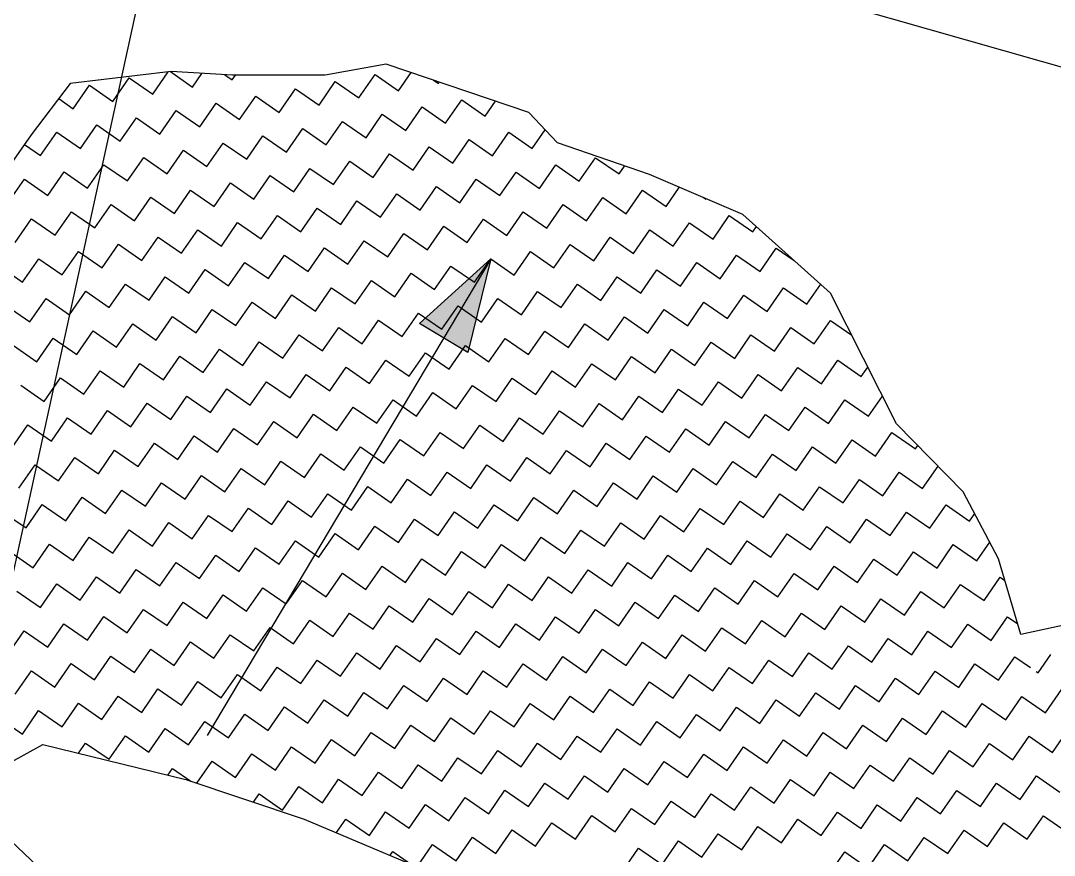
# Model space of a CAD drawing. Header units: metres. Extents: x 282167 to 284586, y 2020907 to 2023042.
# Drawn here: x 283456.2 to 283682.7, y 2021421.5 to 2021604.4 of the extents above; entities that cross this region are included whole.
import ezdxf

# ---------------------------------------------------------------- set-up
doc = ezdxf.new("R2010")
doc.units = ezdxf.units.M
doc.header["$MEASUREMENT"] = 0
for name, color, linetype in [('POLY_HATCH', 12, 'Continuous'), ('POLY_PARCEL', 6, 'Continuous'), ('POLY_WATER', 4, 'Continuous'), ('V_BOUND_LINE', 7, 'Continuous')]:
    doc.layers.add(name, color=color, linetype=linetype)

msp = doc.modelspace()

# ---------------------------------------------------------------- hatches: boundary and pattern name
h = msp.add_hatch(color=256)
h.paths.add_polyline_path([(283548.9, 2021534.83), (283554.2, 2021531.67), (283559.21, 2021552.17)])
h.paths.add_polyline_path([(283559.21, 2021552.17), (283543.59, 2021537.98), (283548.9, 2021534.83)])

# ---------------------------------------------------------------- linework, layer by layer
for points in [[(283559.21, 2021552.17), (283497.08, 2021447.71)], [(283559.21, 2021552.17), (283543.59, 2021537.98)], [(283559.21, 2021552.17), (283554.2, 2021531.67)], [(283554.2, 2021531.67), (283543.59, 2021537.98)]]:
    msp.add_lwpolyline(points)
at = {"layer": 'POLY_HATCH'}
for p, q in [((283536.29, 2021594.82), (283522.92, 2021592.4)), ((283567.56, 2021584.25), (283536.29, 2021594.82)), ((283489.17, 2021593.2), (283467.09, 2021590.58)), ((283502.66, 2021592.42), (283489.17, 2021593.2)), ((283522.92, 2021592.4), (283502.66, 2021592.42)), ((283467.09, 2021590.58), (283458.54, 2021579.36)), ((283573.84, 2021577.56), (283567.56, 2021584.25)), ((283458.54, 2021579.36), (283453.8, 2021572.52)), ((283593.97, 2021570.62), (283573.84, 2021577.56)), ((283614.43, 2021561.89), (283593.97, 2021570.62)), ((283633.67, 2021544.67), (283614.43, 2021561.89)), ((283648.09, 2021515.98), (283633.67, 2021544.67)), ((283662.76, 2021501.14), (283648.09, 2021515.98)), ((283670.49, 2021486.44), (283662.76, 2021501.14)), ((283675.35, 2021469.83), (283670.49, 2021486.44)), ((283688.2, 2021472.61), (283675.35, 2021469.83)), ((283453.55, 2021441.62), (283461.08, 2021445.74)), ((283461.08, 2021445.74), (283492.4, 2021438.07)), ((283492.4, 2021438.07), (283518.37, 2021429.42)), ((283518.37, 2021429.42), (283555.76, 2021413.64))]:
    msp.add_line(p, q, dxfattribs=at)
at = {"layer": 'POLY_HATCH', "linetype": 'Continuous'}
for p, q in [((283485.16, 2021588.23), (283488.55, 2021593.12)), ((283489.02, 2021593.18), (283493.88, 2021589.81)), ((283493.88, 2021589.81), (283495.95, 2021592.8)), ((283500.98, 2021592.51), (283502.59, 2021591.39)), ((283502.59, 2021591.39), (283503.3, 2021592.42)), ((283530.31, 2021587.42), (283533.88, 2021592.57)), ((283533.88, 2021592.57), (283539.03, 2021589)), ((283539.03, 2021589), (283541.77, 2021592.97)), ((283467.74, 2021585.07), (283471.3, 2021590.22)), ((283471.3, 2021590.22), (283476.45, 2021586.65)), ((283476.45, 2021586.65), (283480.02, 2021591.8)), ((283480.02, 2021591.8), (283485.16, 2021588.23)), ((283521.6, 2021585.84), (283525.17, 2021590.99)), ((283525.17, 2021590.99), (283530.31, 2021587.42)), ((283546.71, 2021591.3), (283547.74, 2021590.59)), ((283547.74, 2021590.59), (283547.94, 2021590.88)), ((283504.17, 2021582.68), (283507.74, 2021587.83)), ((283507.74, 2021587.83), (283512.89, 2021584.26)), ((283512.89, 2021584.26), (283516.45, 2021589.41)), ((283516.45, 2021589.41), (283521.6, 2021585.84)), ((283464.57, 2021587.27), (283467.74, 2021585.07)), ((283495.46, 2021581.1), (283499.03, 2021586.25)), ((283499.03, 2021586.25), (283504.17, 2021582.68)), ((283540.61, 2021580.29), (283544.17, 2021585.44)), ((283544.17, 2021585.44), (283549.32, 2021581.87)), ((283549.32, 2021581.87), (283552.89, 2021587.02)), ((283552.89, 2021587.02), (283558.03, 2021583.45)), ((283558.03, 2021583.45), (283560.29, 2021586.7)), ((283478.03, 2021577.94), (283481.6, 2021583.09)), ((283481.6, 2021583.09), (283486.75, 2021579.52)), ((283486.75, 2021579.52), (283490.31, 2021584.67)), ((283490.31, 2021584.67), (283495.46, 2021581.1)), ((283531.89, 2021578.71), (283535.46, 2021583.86)), ((283535.46, 2021583.86), (283540.61, 2021580.29)), ((283469.32, 2021576.36), (283472.89, 2021581.51)), ((283472.89, 2021581.51), (283478.03, 2021577.94)), ((283514.47, 2021575.55), (283518.03, 2021580.7)), ((283518.03, 2021580.7), (283523.18, 2021577.13)), ((283523.18, 2021577.13), (283526.75, 2021582.28)), ((283526.75, 2021582.28), (283531.89, 2021578.71)), ((283460.61, 2021574.78), (283464.17, 2021579.92)), ((283464.17, 2021579.92), (283469.32, 2021576.36)), ((283505.75, 2021573.97), (283509.32, 2021579.12)), ((283509.32, 2021579.12), (283514.47, 2021575.55)), ((283550.9, 2021573.16), (283554.47, 2021578.31)), ((283554.47, 2021578.31), (283559.61, 2021574.74)), ((283559.61, 2021574.74), (283563.18, 2021579.89)), ((283563.18, 2021579.89), (283568.33, 2021576.32)), ((283568.33, 2021576.32), (283571.16, 2021580.41)), ((283457.06, 2021577.23), (283460.61, 2021574.78)), ((283497.04, 2021572.39), (283500.61, 2021577.53)), ((283500.61, 2021577.53), (283505.75, 2021573.97)), ((283542.19, 2021571.58), (283545.75, 2021576.72)), ((283545.75, 2021576.72), (283550.9, 2021573.16)), ((283479.61, 2021569.23), (283483.18, 2021574.37)), ((283483.18, 2021574.37), (283488.33, 2021570.81)), ((283488.33, 2021570.81), (283491.89, 2021575.95)), ((283491.89, 2021575.95), (283497.04, 2021572.39)), ((283533.47, 2021570), (283537.04, 2021575.14)), ((283537.04, 2021575.14), (283542.19, 2021571.58)), ((283578.62, 2021569.19), (283582.19, 2021574.33)), ((283582.19, 2021574.33), (283587.34, 2021570.77)), ((283470.9, 2021567.64), (283474.47, 2021572.79)), ((283474.47, 2021572.79), (283479.61, 2021569.23)), ((283516.05, 2021566.84), (283519.61, 2021571.98)), ((283519.61, 2021571.98), (283524.76, 2021568.42)), ((283524.76, 2021568.42), (283528.33, 2021573.56)), ((283528.33, 2021573.56), (283533.47, 2021570)), ((283569.91, 2021567.61), (283573.47, 2021572.75)), ((283573.47, 2021572.75), (283578.62, 2021569.19)), ((283587.34, 2021570.77), (283588.53, 2021572.49)), ((283453.47, 2021564.48), (283457.04, 2021569.63)), ((283457.04, 2021569.63), (283462.19, 2021566.06)), ((283462.19, 2021566.06), (283465.75, 2021571.21)), ((283465.75, 2021571.21), (283470.9, 2021567.64)), ((283507.33, 2021565.25), (283510.9, 2021570.4)), ((283510.9, 2021570.4), (283516.05, 2021566.84)), ((283552.48, 2021564.45), (283556.05, 2021569.59)), ((283556.05, 2021569.59), (283561.19, 2021566.03)), ((283561.19, 2021566.03), (283564.76, 2021571.17)), ((283564.76, 2021571.17), (283569.91, 2021567.61)), ((283489.91, 2021562.09), (283493.47, 2021567.24)), ((283493.47, 2021567.24), (283498.62, 2021563.67)), ((283498.62, 2021563.67), (283502.19, 2021568.82)), ((283502.19, 2021568.82), (283507.33, 2021565.25)), ((283543.77, 2021562.86), (283547.33, 2021568.01)), ((283547.33, 2021568.01), (283552.48, 2021564.45)), ((283588.92, 2021562.05), (283592.48, 2021567.2)), ((283592.48, 2021567.2), (283597.63, 2021563.64)), ((283597.63, 2021563.64), (283600.53, 2021567.82)), ((283481.19, 2021560.51), (283484.76, 2021565.66)), ((283484.76, 2021565.66), (283489.91, 2021562.09)), ((283526.34, 2021559.7), (283529.91, 2021564.85)), ((283529.91, 2021564.85), (283535.05, 2021561.28)), ((283535.05, 2021561.28), (283538.62, 2021566.43)), ((283538.62, 2021566.43), (283543.77, 2021562.86)), ((283580.2, 2021560.47), (283583.77, 2021565.62)), ((283583.77, 2021565.62), (283588.92, 2021562.05)), ((283605.87, 2021565.54), (283606.34, 2021565.22)), ((283606.34, 2021565.22), (283606.41, 2021565.31)), ((283463.77, 2021557.35), (283467.33, 2021562.5)), ((283467.33, 2021562.5), (283472.48, 2021558.93)), ((283472.48, 2021558.93), (283476.05, 2021564.08)), ((283476.05, 2021564.08), (283481.19, 2021560.51)), ((283517.63, 2021558.12), (283521.19, 2021563.27)), ((283521.19, 2021563.27), (283526.34, 2021559.7)), ((283562.78, 2021557.31), (283566.34, 2021562.46)), ((283566.34, 2021562.46), (283571.49, 2021558.89)), ((283571.49, 2021558.89), (283575.06, 2021564.04)), ((283575.06, 2021564.04), (283580.2, 2021560.47)), ((283455.05, 2021555.77), (283458.62, 2021560.92)), ((283458.62, 2021560.92), (283463.77, 2021557.35)), ((283508.91, 2021556.54), (283512.48, 2021561.69)), ((283512.48, 2021561.69), (283517.63, 2021558.12)), ((283554.06, 2021555.73), (283557.63, 2021560.88)), ((283557.63, 2021560.88), (283562.78, 2021557.31)), ((283607.92, 2021556.5), (283611.49, 2021561.65)), ((283611.49, 2021561.65), (283616.64, 2021558.08)), ((283491.49, 2021553.38), (283495.05, 2021558.53)), ((283495.05, 2021558.53), (283500.2, 2021554.96)), ((283500.2, 2021554.96), (283503.77, 2021560.11)), ((283503.77, 2021560.11), (283508.91, 2021556.54)), ((283545.35, 2021554.15), (283548.92, 2021559.3)), ((283548.92, 2021559.3), (283554.06, 2021555.73)), ((283590.5, 2021553.34), (283594.06, 2021558.49)), ((283594.06, 2021558.49), (283599.21, 2021554.92)), ((283599.21, 2021554.92), (283602.78, 2021560.07)), ((283602.78, 2021560.07), (283607.92, 2021556.5)), ((283616.64, 2021558.08), (283617.42, 2021559.22)), ((283482.77, 2021551.8), (283486.34, 2021556.95)), ((283486.34, 2021556.95), (283491.49, 2021553.38)), ((283527.92, 2021550.99), (283531.49, 2021556.14)), ((283531.49, 2021556.14), (283536.64, 2021552.57)), ((283536.64, 2021552.57), (283540.2, 2021557.72)), ((283540.2, 2021557.72), (283545.35, 2021554.15)), ((283581.78, 2021551.76), (283585.35, 2021556.91)), ((283585.35, 2021556.91), (283590.5, 2021553.34)), ((283465.35, 2021548.64), (283468.91, 2021553.78)), ((283468.91, 2021553.78), (283474.06, 2021550.22)), ((283474.06, 2021550.22), (283477.63, 2021555.37)), ((283477.63, 2021555.37), (283482.77, 2021551.8)), ((283519.21, 2021549.41), (283522.78, 2021554.56)), ((283522.78, 2021554.56), (283527.92, 2021550.99)), ((283564.36, 2021548.6), (283567.92, 2021553.75)), ((283567.92, 2021553.75), (283573.07, 2021550.18)), ((283573.07, 2021550.18), (283576.64, 2021555.33)), ((283576.64, 2021555.33), (283581.78, 2021551.76)), ((283618.22, 2021549.37), (283621.78, 2021554.52)), ((283621.78, 2021554.52), (283625.7, 2021551.8)), ((283456.63, 2021547.06), (283460.2, 2021552.2)), ((283460.2, 2021552.2), (283465.35, 2021548.64)), ((283501.78, 2021546.25), (283505.35, 2021551.39)), ((283505.35, 2021551.39), (283510.5, 2021547.83)), ((283510.5, 2021547.83), (283514.06, 2021552.97)), ((283514.06, 2021552.97), (283519.21, 2021549.41)), ((283555.64, 2021547.02), (283559.21, 2021552.17)), ((283559.21, 2021552.17), (283564.36, 2021548.6)), ((283600.79, 2021546.21), (283604.36, 2021551.36)), ((283604.36, 2021551.36), (283609.5, 2021547.79)), ((283609.5, 2021547.79), (283613.07, 2021552.94)), ((283613.07, 2021552.94), (283618.22, 2021549.37)), ((283451.49, 2021550.62), (283456.63, 2021547.06)), ((283493.07, 2021544.67), (283496.64, 2021549.81)), ((283496.64, 2021549.81), (283501.78, 2021546.25)), ((283538.22, 2021543.86), (283541.78, 2021549)), ((283541.78, 2021549), (283546.93, 2021545.44)), ((283546.93, 2021545.44), (283550.5, 2021550.58)), ((283550.5, 2021550.58), (283555.64, 2021547.02)), ((283592.08, 2021544.63), (283595.64, 2021549.78)), ((283595.64, 2021549.78), (283600.79, 2021546.21)), ((283475.64, 2021541.5), (283479.21, 2021546.65)), ((283479.21, 2021546.65), (283484.36, 2021543.09)), ((283484.36, 2021543.09), (283487.92, 2021548.23)), ((283487.92, 2021548.23), (283493.07, 2021544.67)), ((283529.5, 2021542.28), (283533.07, 2021547.42)), ((283533.07, 2021547.42), (283538.22, 2021543.86)), ((283574.65, 2021541.47), (283578.22, 2021546.61)), ((283578.22, 2021546.61), (283583.36, 2021543.05)), ((283583.36, 2021543.05), (283586.93, 2021548.19)), ((283586.93, 2021548.19), (283592.08, 2021544.63)), ((283628.51, 2021542.24), (283631.53, 2021546.59)), ((283466.93, 2021539.92), (283470.49, 2021545.07)), ((283470.49, 2021545.07), (283475.64, 2021541.5)), ((283520.79, 2021540.7), (283524.36, 2021545.84)), ((283524.36, 2021545.84), (283529.5, 2021542.28)), ((283565.94, 2021539.89), (283569.5, 2021545.03)), ((283569.5, 2021545.03), (283574.65, 2021541.47)), ((283619.8, 2021540.66), (283623.36, 2021545.8)), ((283623.36, 2021545.8), (283628.51, 2021542.24)), ((283458.22, 2021538.34), (283461.78, 2021543.49)), ((283461.78, 2021543.49), (283466.93, 2021539.92)), ((283503.36, 2021537.53), (283506.93, 2021542.68)), ((283506.93, 2021542.68), (283512.08, 2021539.11)), ((283512.08, 2021539.11), (283515.64, 2021544.26)), ((283515.64, 2021544.26), (283520.79, 2021540.7)), ((283557.22, 2021538.3), (283560.79, 2021543.45)), ((283560.79, 2021543.45), (283565.94, 2021539.89)), ((283602.37, 2021537.5), (283605.94, 2021542.64)), ((283605.94, 2021542.64), (283611.08, 2021539.08)), ((283611.08, 2021539.08), (283614.65, 2021544.22)), ((283614.65, 2021544.22), (283619.8, 2021540.66)), ((283453.07, 2021541.91), (283458.22, 2021538.34)), ((283494.65, 2021535.95), (283498.22, 2021541.1)), ((283498.22, 2021541.1), (283503.36, 2021537.53)), ((283539.8, 2021535.14), (283543.36, 2021540.29)), ((283543.36, 2021540.29), (283548.51, 2021536.72)), ((283548.51, 2021536.72), (283552.08, 2021541.87)), ((283552.08, 2021541.87), (283557.22, 2021538.3)), ((283593.66, 2021535.91), (283597.22, 2021541.06)), ((283597.22, 2021541.06), (283602.37, 2021537.5)), ((283477.22, 2021532.79), (283480.79, 2021537.94)), ((283480.79, 2021537.94), (283485.94, 2021534.37)), ((283485.94, 2021534.37), (283489.5, 2021539.52)), ((283489.5, 2021539.52), (283494.65, 2021535.95)), ((283531.08, 2021533.56), (283534.65, 2021538.71)), ((283534.65, 2021538.71), (283539.8, 2021535.14)), ((283576.23, 2021532.75), (283579.8, 2021537.9)), ((283579.8, 2021537.9), (283584.94, 2021534.33)), ((283584.94, 2021534.33), (283588.51, 2021539.48)), ((283588.51, 2021539.48), (283593.66, 2021535.91)), ((283630.09, 2021533.52), (283633.66, 2021538.67)), ((283633.66, 2021538.67), (283638.3, 2021535.45)), ((283468.51, 2021531.21), (283472.08, 2021536.36)), ((283472.08, 2021536.36), (283477.22, 2021532.79)), ((283513.66, 2021530.4), (283517.22, 2021535.55)), ((283517.22, 2021535.55), (283522.37, 2021531.98)), ((283522.37, 2021531.98), (283525.94, 2021537.13)), ((283525.94, 2021537.13), (283531.08, 2021533.56)), ((283567.52, 2021531.17), (283571.08, 2021536.32)), ((283571.08, 2021536.32), (283576.23, 2021532.75)), ((283612.67, 2021530.36), (283616.23, 2021535.51)), ((283616.23, 2021535.51), (283621.38, 2021531.94)), ((283621.38, 2021531.94), (283624.95, 2021537.09)), ((283624.95, 2021537.09), (283630.09, 2021533.52)), ((283454.65, 2021533.2), (283459.8, 2021529.63)), ((283459.8, 2021529.63), (283463.36, 2021534.78)), ((283463.36, 2021534.78), (283468.51, 2021531.21)), ((283504.94, 2021528.82), (283508.51, 2021533.97)), ((283508.51, 2021533.97), (283513.66, 2021530.4)), ((283550.09, 2021528.01), (283553.66, 2021533.16)), ((283553.66, 2021533.16), (283558.8, 2021529.59)), ((283558.8, 2021529.59), (283562.37, 2021534.74)), ((283562.37, 2021534.74), (283567.52, 2021531.17)), ((283603.95, 2021528.78), (283607.52, 2021533.93)), ((283607.52, 2021533.93), (283612.67, 2021530.36)), ((283487.52, 2021525.66), (283491.08, 2021530.81)), ((283491.08, 2021530.81), (283496.23, 2021527.24)), ((283496.23, 2021527.24), (283499.8, 2021532.39)), ((283499.8, 2021532.39), (283504.94, 2021528.82)), ((283541.38, 2021526.43), (283544.94, 2021531.58)), ((283544.94, 2021531.58), (283550.09, 2021528.01)), ((283586.53, 2021525.62), (283590.09, 2021530.77)), ((283590.09, 2021530.77), (283595.24, 2021527.2)), ((283595.24, 2021527.2), (283598.81, 2021532.35)), ((283598.81, 2021532.35), (283603.95, 2021528.78)), ((283478.8, 2021524.08), (283482.37, 2021529.23)), ((283482.37, 2021529.23), (283487.52, 2021525.66)), ((283532.66, 2021524.85), (283536.23, 2021530)), ((283536.23, 2021530), (283541.38, 2021526.43)), ((283577.81, 2021524.04), (283581.38, 2021529.19)), ((283581.38, 2021529.19), (283586.53, 2021525.62)), ((283631.67, 2021524.81), (283635.24, 2021529.96)), ((283635.24, 2021529.96), (283640.39, 2021526.39)), ((283470.09, 2021522.5), (283473.66, 2021527.64)), ((283473.66, 2021527.64), (283478.8, 2021524.08)), ((283515.24, 2021521.69), (283518.8, 2021526.83)), ((283518.8, 2021526.83), (283523.95, 2021523.27)), ((283523.95, 2021523.27), (283527.52, 2021528.42)), ((283527.52, 2021528.42), (283532.66, 2021524.85)), ((283569.1, 2021522.46), (283572.67, 2021527.61)), ((283572.67, 2021527.61), (283577.81, 2021524.04)), ((283614.25, 2021521.65), (283617.81, 2021526.8)), ((283617.81, 2021526.8), (283622.96, 2021523.23)), ((283622.96, 2021523.23), (283626.53, 2021528.38)), ((283626.53, 2021528.38), (283631.67, 2021524.81)), ((283640.39, 2021526.39), (283641.82, 2021528.46)), ((283456.23, 2021524.48), (283461.38, 2021520.92)), ((283461.38, 2021520.92), (283464.94, 2021526.06)), ((283464.94, 2021526.06), (283470.09, 2021522.5)), ((283506.52, 2021520.11), (283510.09, 2021525.25)), ((283510.09, 2021525.25), (283515.24, 2021521.69)), ((283551.67, 2021519.3), (283555.24, 2021524.44)), ((283555.24, 2021524.44), (283560.39, 2021520.88)), ((283560.39, 2021520.88), (283563.95, 2021526.03)), ((283563.95, 2021526.03), (283569.1, 2021522.46)), ((283605.53, 2021520.07), (283609.1, 2021525.22)), ((283609.1, 2021525.22), (283614.25, 2021521.65)), ((283489.1, 2021516.95), (283492.66, 2021522.09)), ((283492.66, 2021522.09), (283497.81, 2021518.53)), ((283497.81, 2021518.53), (283501.38, 2021523.67)), ((283501.38, 2021523.67), (283506.52, 2021520.11)), ((283542.96, 2021517.72), (283546.52, 2021522.86)), ((283546.52, 2021522.86), (283551.67, 2021519.3)), ((283588.11, 2021516.91), (283591.67, 2021522.05)), ((283591.67, 2021522.05), (283596.82, 2021518.49)), ((283596.82, 2021518.49), (283600.39, 2021523.63)), ((283600.39, 2021523.63), (283605.53, 2021520.07)), ((283641.97, 2021517.68), (283645.02, 2021522.09)), ((283480.38, 2021515.36), (283483.95, 2021520.51)), ((283483.95, 2021520.51), (283489.1, 2021516.95)), ((283525.53, 2021514.56), (283529.1, 2021519.7)), ((283529.1, 2021519.7), (283534.25, 2021516.14)), ((283534.25, 2021516.14), (283537.81, 2021521.28)), ((283537.81, 2021521.28), (283542.96, 2021517.72)), ((283579.39, 2021515.33), (283582.96, 2021520.47)), ((283582.96, 2021520.47), (283588.11, 2021516.91)), ((283624.54, 2021514.52), (283628.11, 2021519.66)), ((283628.11, 2021519.66), (283633.25, 2021516.1)), ((283633.25, 2021516.1), (283636.82, 2021521.24)), ((283636.82, 2021521.24), (283641.97, 2021517.68)), ((283462.96, 2021512.2), (283466.52, 2021517.35)), ((283466.52, 2021517.35), (283471.67, 2021513.78)), ((283471.67, 2021513.78), (283475.24, 2021518.93)), ((283475.24, 2021518.93), (283480.38, 2021515.36)), ((283516.82, 2021512.97), (283520.38, 2021518.12)), ((283520.38, 2021518.12), (283525.53, 2021514.56)), ((283561.97, 2021512.16), (283565.53, 2021517.31)), ((283565.53, 2021517.31), (283570.68, 2021513.75)), ((283570.68, 2021513.75), (283574.25, 2021518.89)), ((283574.25, 2021518.89), (283579.39, 2021515.33)), ((283615.83, 2021512.94), (283619.39, 2021518.08)), ((283619.39, 2021518.08), (283624.54, 2021514.52)), ((283454.24, 2021510.62), (283457.81, 2021515.77)), ((283457.81, 2021515.77), (283462.96, 2021512.2)), ((283499.39, 2021509.81), (283502.96, 2021514.96)), ((283502.96, 2021514.96), (283508.11, 2021511.39)), ((283508.11, 2021511.39), (283511.67, 2021516.54)), ((283511.67, 2021516.54), (283516.82, 2021512.97)), ((283553.25, 2021510.58), (283556.82, 2021515.73)), ((283556.82, 2021515.73), (283561.97, 2021512.16)), ((283598.4, 2021509.77), (283601.97, 2021514.92)), ((283601.97, 2021514.92), (283607.11, 2021511.36)), ((283607.11, 2021511.36), (283610.68, 2021516.5)), ((283610.68, 2021516.5), (283615.83, 2021512.94)), ((283490.68, 2021508.23), (283494.24, 2021513.38)), ((283494.24, 2021513.38), (283499.39, 2021509.81)), ((283544.54, 2021509), (283548.11, 2021514.15)), ((283548.11, 2021514.15), (283553.25, 2021510.58)), ((283589.69, 2021508.19), (283593.25, 2021513.34)), ((283593.25, 2021513.34), (283598.4, 2021509.77)), ((283643.55, 2021508.96), (283647.11, 2021514.11)), ((283647.11, 2021514.11), (283652.26, 2021510.55)), ((283481.97, 2021506.65), (283485.53, 2021511.8)), ((283485.53, 2021511.8), (283490.68, 2021508.23)), ((283527.11, 2021505.84), (283530.68, 2021510.99)), ((283530.68, 2021510.99), (283535.83, 2021507.42)), ((283535.83, 2021507.42), (283539.39, 2021512.57)), ((283539.39, 2021512.57), (283544.54, 2021509)), ((283580.97, 2021506.61), (283584.54, 2021511.76)), ((283584.54, 2021511.76), (283589.69, 2021508.19)), ((283626.12, 2021505.8), (283629.69, 2021510.95)), ((283629.69, 2021510.95), (283634.83, 2021507.38)), ((283634.83, 2021507.38), (283638.4, 2021512.53)), ((283638.4, 2021512.53), (283643.55, 2021508.96)), ((283652.26, 2021510.55), (283652.76, 2021511.26)), ((283464.54, 2021503.49), (283468.1, 2021508.64)), ((283468.1, 2021508.64), (283473.25, 2021505.07)), ((283473.25, 2021505.07), (283476.82, 2021510.22)), ((283476.82, 2021510.22), (283481.97, 2021506.65)), ((283518.4, 2021504.26), (283521.97, 2021509.41)), ((283521.97, 2021509.41), (283527.11, 2021505.84)), ((283563.55, 2021503.45), (283567.11, 2021508.6)), ((283567.11, 2021508.6), (283572.26, 2021505.03)), ((283572.26, 2021505.03), (283575.83, 2021510.18)), ((283575.83, 2021510.18), (283580.97, 2021506.61)), ((283617.41, 2021504.22), (283620.97, 2021509.37)), ((283620.97, 2021509.37), (283626.12, 2021505.8)), ((283455.82, 2021501.91), (283459.39, 2021507.06)), ((283459.39, 2021507.06), (283464.54, 2021503.49)), ((283500.97, 2021501.1), (283504.54, 2021506.25)), ((283504.54, 2021506.25), (283509.69, 2021502.68)), ((283509.69, 2021502.68), (283513.25, 2021507.83)), ((283513.25, 2021507.83), (283518.4, 2021504.26)), ((283554.83, 2021501.87), (283558.4, 2021507.02)), ((283558.4, 2021507.02), (283563.55, 2021503.45)), ((283599.98, 2021501.06), (283603.55, 2021506.21)), ((283603.55, 2021506.21), (283608.69, 2021502.64)), ((283608.69, 2021502.64), (283612.26, 2021507.79)), ((283612.26, 2021507.79), (283617.41, 2021504.22)), ((283653.84, 2021501.83), (283657.24, 2021506.73)), ((283492.26, 2021499.52), (283495.83, 2021504.67)), ((283495.83, 2021504.67), (283500.97, 2021501.1)), ((283537.41, 2021498.71), (283540.97, 2021503.86)), ((283540.97, 2021503.86), (283546.12, 2021500.29)), ((283546.12, 2021500.29), (283549.69, 2021505.44)), ((283549.69, 2021505.44), (283554.83, 2021501.87)), ((283591.27, 2021499.48), (283594.83, 2021504.63)), ((283594.83, 2021504.63), (283599.98, 2021501.06)), ((283636.42, 2021498.67), (283639.98, 2021503.82)), ((283639.98, 2021503.82), (283645.13, 2021500.25)), ((283645.13, 2021500.25), (283648.7, 2021505.4)), ((283648.7, 2021505.4), (283653.84, 2021501.83)), ((283474.83, 2021496.36), (283478.4, 2021501.5)), ((283478.4, 2021501.5), (283483.55, 2021497.94)), ((283483.55, 2021497.94), (283487.11, 2021503.09)), ((283487.11, 2021503.09), (283492.26, 2021499.52)), ((283528.69, 2021497.13), (283532.26, 2021502.28)), ((283532.26, 2021502.28), (283537.41, 2021498.71)), ((283573.84, 2021496.32), (283577.41, 2021501.47)), ((283577.41, 2021501.47), (283582.55, 2021497.9)), ((283582.55, 2021497.9), (283586.12, 2021503.05)), ((283586.12, 2021503.05), (283591.27, 2021499.48)), ((283627.7, 2021497.09), (283631.27, 2021502.24)), ((283631.27, 2021502.24), (283636.42, 2021498.67)), ((283466.12, 2021494.78), (283469.69, 2021499.92)), ((283469.69, 2021499.92), (283474.83, 2021496.36)), ((283511.27, 2021493.97), (283514.83, 2021499.11)), ((283514.83, 2021499.11), (283519.98, 2021495.55)), ((283519.98, 2021495.55), (283523.55, 2021500.69)), ((283523.55, 2021500.69), (283528.69, 2021497.13)), ((283565.13, 2021494.74), (283568.69, 2021499.89)), ((283568.69, 2021499.89), (283573.84, 2021496.32)), ((283610.28, 2021493.93), (283613.84, 2021499.08)), ((283613.84, 2021499.08), (283618.99, 2021495.51)), ((283618.99, 2021495.51), (283622.55, 2021500.66)), ((283622.55, 2021500.66), (283627.7, 2021497.09)), ((283452.26, 2021496.76), (283457.41, 2021493.2)), ((283457.41, 2021493.2), (283460.97, 2021498.34)), ((283460.97, 2021498.34), (283466.12, 2021494.78)), ((283502.55, 2021492.39), (283506.12, 2021497.53)), ((283506.12, 2021497.53), (283511.27, 2021493.97)), ((283556.41, 2021493.16), (283559.98, 2021498.3)), ((283559.98, 2021498.3), (283565.13, 2021494.74)), ((283601.56, 2021492.35), (283605.13, 2021497.49)), ((283605.13, 2021497.49), (283610.28, 2021493.93)), ((283655.42, 2021493.12), (283658.99, 2021498.27)), ((283658.99, 2021498.27), (283664.14, 2021494.7)), ((283493.84, 2021490.81), (283497.41, 2021495.95)), ((283497.41, 2021495.95), (283502.55, 2021492.39)), ((283538.99, 2021490), (283542.55, 2021495.14)), ((283542.55, 2021495.14), (283547.7, 2021491.58)), ((283547.7, 2021491.58), (283551.27, 2021496.72)), ((283551.27, 2021496.72), (283556.41, 2021493.16)), ((283592.85, 2021490.77), (283596.41, 2021495.91)), ((283596.41, 2021495.91), (283601.56, 2021492.35)), ((283638, 2021489.96), (283641.56, 2021495.1)), ((283641.56, 2021495.1), (283646.71, 2021491.54)), ((283646.71, 2021491.54), (283650.28, 2021496.69)), ((283650.28, 2021496.69), (283655.42, 2021493.12)), ((283664.14, 2021494.7), (283665.28, 2021496.35)), ((283476.41, 2021487.64), (283479.98, 2021492.79)), ((283479.98, 2021492.79), (283485.13, 2021489.22)), ((283485.13, 2021489.22), (283488.69, 2021494.37)), ((283488.69, 2021494.37), (283493.84, 2021490.81)), ((283530.27, 2021488.42), (283533.84, 2021493.56)), ((283533.84, 2021493.56), (283538.99, 2021490)), ((283575.42, 2021487.61), (283578.99, 2021492.75)), ((283578.99, 2021492.75), (283584.14, 2021489.19)), ((283584.14, 2021489.19), (283587.7, 2021494.33)), ((283587.7, 2021494.33), (283592.85, 2021490.77)), ((283629.28, 2021488.38), (283632.85, 2021493.52)), ((283632.85, 2021493.52), (283638, 2021489.96)), ((283467.7, 2021486.06), (283471.27, 2021491.21)), ((283471.27, 2021491.21), (283476.41, 2021487.64)), ((283512.85, 2021485.25), (283516.41, 2021490.4)), ((283516.41, 2021490.4), (283521.56, 2021486.83)), ((283521.56, 2021486.83), (283525.13, 2021491.98)), ((283525.13, 2021491.98), (283530.27, 2021488.42)), ((283566.71, 2021486.02), (283570.27, 2021491.17)), ((283570.27, 2021491.17), (283575.42, 2021487.61)), ((283611.86, 2021485.22), (283615.42, 2021490.36)), ((283615.42, 2021490.36), (283620.57, 2021486.8)), ((283620.57, 2021486.8), (283624.14, 2021491.94)), ((283624.14, 2021491.94), (283629.28, 2021488.38)), ((283665.72, 2021485.99), (283668.57, 2021490.1)), ((283453.84, 2021488.05), (283458.99, 2021484.48)), ((283458.99, 2021484.48), (283462.55, 2021489.63)), ((283462.55, 2021489.63), (283467.7, 2021486.06)), ((283504.13, 2021483.67), (283507.7, 2021488.82)), ((283507.7, 2021488.82), (283512.85, 2021485.25)), ((283549.28, 2021482.86), (283552.85, 2021488.01)), ((283552.85, 2021488.01), (283558, 2021484.44)), ((283558, 2021484.44), (283561.56, 2021489.59)), ((283561.56, 2021489.59), (283566.71, 2021486.02)), ((283603.14, 2021483.63), (283606.71, 2021488.78)), ((283606.71, 2021488.78), (283611.86, 2021485.22)), ((283648.29, 2021482.82), (283651.86, 2021487.97)), ((283651.86, 2021487.97), (283657, 2021484.41)), ((283657, 2021484.41), (283660.57, 2021489.55)), ((283660.57, 2021489.55), (283665.72, 2021485.99)), ((283486.71, 2021480.51), (283490.27, 2021485.66)), ((283490.27, 2021485.66), (283495.42, 2021482.09)), ((283495.42, 2021482.09), (283498.99, 2021487.24)), ((283498.99, 2021487.24), (283504.13, 2021483.67)), ((283540.57, 2021481.28), (283544.13, 2021486.43)), ((283544.13, 2021486.43), (283549.28, 2021482.86)), ((283585.72, 2021480.47), (283589.28, 2021485.62)), ((283589.28, 2021485.62), (283594.43, 2021482.05)), ((283594.43, 2021482.05), (283598, 2021487.2)), ((283598, 2021487.2), (283603.14, 2021483.63)), ((283639.58, 2021481.24), (283643.14, 2021486.39)), ((283643.14, 2021486.39), (283648.29, 2021482.82)), ((283477.99, 2021478.93), (283481.56, 2021484.08)), ((283481.56, 2021484.08), (283486.71, 2021480.51)), ((283523.14, 2021478.12), (283526.71, 2021483.27)), ((283526.71, 2021483.27), (283531.85, 2021479.7)), ((283531.85, 2021479.7), (283535.42, 2021484.85)), ((283535.42, 2021484.85), (283540.57, 2021481.28)), ((283577, 2021478.89), (283580.57, 2021484.04)), ((283580.57, 2021484.04), (283585.72, 2021480.47)), ((283622.15, 2021478.08), (283625.72, 2021483.23)), ((283625.72, 2021483.23), (283630.86, 2021479.66)), ((283630.86, 2021479.66), (283634.43, 2021484.81)), ((283634.43, 2021484.81), (283639.58, 2021481.24)), ((283460.57, 2021475.77), (283464.13, 2021480.92)), ((283464.13, 2021480.92), (283469.28, 2021477.35)), ((283469.28, 2021477.35), (283472.85, 2021482.5)), ((283472.85, 2021482.5), (283477.99, 2021478.93)), ((283514.43, 2021476.54), (283517.99, 2021481.69)), ((283517.99, 2021481.69), (283523.14, 2021478.12)), ((283568.29, 2021477.31), (283571.86, 2021482.46)), ((283571.86, 2021482.46), (283577, 2021478.89)), ((283613.44, 2021476.5), (283617, 2021481.65)), ((283617, 2021481.65), (283622.15, 2021478.08)), ((283667.3, 2021477.27), (283670.86, 2021482.42)), ((283670.86, 2021482.42), (283671.87, 2021481.72)), ((283455.42, 2021479.34), (283460.57, 2021475.77)), ((283505.71, 2021474.96), (283509.28, 2021480.11)), ((283509.28, 2021480.11), (283514.43, 2021476.54)), ((283550.86, 2021474.15), (283554.43, 2021479.3)), ((283554.43, 2021479.3), (283559.58, 2021475.73)), ((283559.58, 2021475.73), (283563.14, 2021480.88)), ((283563.14, 2021480.88), (283568.29, 2021477.31)), ((283604.72, 2021474.92), (283608.29, 2021480.07)), ((283608.29, 2021480.07), (283613.44, 2021476.5)), ((283649.87, 2021474.11), (283653.44, 2021479.26)), ((283653.44, 2021479.26), (283658.58, 2021475.69)), ((283658.58, 2021475.69), (283662.15, 2021480.84)), ((283662.15, 2021480.84), (283667.3, 2021477.27)), ((283488.29, 2021471.8), (283491.85, 2021476.94)), ((283491.85, 2021476.94), (283497, 2021473.38)), ((283497, 2021473.38), (283500.57, 2021478.53)), ((283500.57, 2021478.53), (283505.71, 2021474.96)), ((283542.15, 2021472.57), (283545.72, 2021477.72)), ((283545.72, 2021477.72), (283550.86, 2021474.15)), ((283587.3, 2021471.76), (283590.86, 2021476.91)), ((283590.86, 2021476.91), (283596.01, 2021473.34)), ((283596.01, 2021473.34), (283599.58, 2021478.49)), ((283599.58, 2021478.49), (283604.72, 2021474.92)), ((283641.16, 2021472.53), (283644.72, 2021477.68)), ((283644.72, 2021477.68), (283649.87, 2021474.11)), ((283479.57, 2021470.22), (283483.14, 2021475.36)), ((283483.14, 2021475.36), (283488.29, 2021471.8)), ((283524.72, 2021469.41), (283528.29, 2021474.55)), ((283528.29, 2021474.55), (283533.44, 2021470.99)), ((283533.44, 2021470.99), (283537, 2021476.14)), ((283537, 2021476.14), (283542.15, 2021472.57)), ((283578.58, 2021470.18), (283582.15, 2021475.33)), ((283582.15, 2021475.33), (283587.3, 2021471.76)), ((283623.73, 2021469.37), (283627.3, 2021474.52)), ((283627.3, 2021474.52), (283632.44, 2021470.95)), ((283632.44, 2021470.95), (283636.01, 2021476.1)), ((283636.01, 2021476.1), (283641.16, 2021472.53)), ((283462.15, 2021467.06), (283465.71, 2021472.2)), ((283465.71, 2021472.2), (283470.86, 2021468.64)), ((283470.86, 2021468.64), (283474.43, 2021473.78)), ((283474.43, 2021473.78), (283479.57, 2021470.22)), ((283516.01, 2021467.83), (283519.58, 2021472.97)), ((283519.58, 2021472.97), (283524.72, 2021469.41)), ((283561.16, 2021467.02), (283564.72, 2021472.16)), ((283564.72, 2021472.16), (283569.87, 2021468.6)), ((283569.87, 2021468.6), (283573.44, 2021473.75)), ((283573.44, 2021473.75), (283578.58, 2021470.18)), ((283615.02, 2021467.79), (283618.58, 2021472.94)), ((283618.58, 2021472.94), (283623.73, 2021469.37)), ((283660.17, 2021466.98), (283663.73, 2021472.13)), ((283663.73, 2021472.13), (283668.88, 2021468.56)), ((283668.88, 2021468.56), (283672.44, 2021473.71)), ((283672.44, 2021473.71), (283674.67, 2021472.16)), ((283453.43, 2021465.47), (283457, 2021470.62)), ((283457, 2021470.62), (283462.15, 2021467.06)), ((283498.58, 2021464.67), (283502.15, 2021469.81)), ((283502.15, 2021469.81), (283507.3, 2021466.25)), ((283507.3, 2021466.25), (283510.86, 2021471.39)), ((283510.86, 2021471.39), (283516.01, 2021467.83)), ((283552.44, 2021465.44), (283556.01, 2021470.58)), ((283556.01, 2021470.58), (283561.16, 2021467.02)), ((283597.59, 2021464.63), (283601.16, 2021469.77)), ((283601.16, 2021469.77), (283606.3, 2021466.21)), ((283606.3, 2021466.21), (283609.87, 2021471.35)), ((283609.87, 2021471.35), (283615.02, 2021467.79)), ((283651.45, 2021465.4), (283655.02, 2021470.55)), ((283655.02, 2021470.55), (283660.17, 2021466.98)), ((283489.87, 2021463.08), (283493.44, 2021468.23)), ((283493.44, 2021468.23), (283498.58, 2021464.67)), ((283535.02, 2021462.27), (283538.58, 2021467.42)), ((283538.58, 2021467.42), (283543.73, 2021463.86)), ((283543.73, 2021463.86), (283547.3, 2021469)), ((283547.3, 2021469), (283552.44, 2021465.44)), ((283588.88, 2021463.05), (283592.44, 2021468.19)), ((283592.44, 2021468.19), (283597.59, 2021464.63)), ((283634.03, 2021462.24), (283637.59, 2021467.38)), ((283637.59, 2021467.38), (283642.74, 2021463.82)), ((283642.74, 2021463.82), (283646.3, 2021468.96)), ((283646.3, 2021468.96), (283651.45, 2021465.4)), ((283472.44, 2021459.92), (283476.01, 2021465.07)), ((283476.01, 2021465.07), (283481.16, 2021461.5)), ((283481.16, 2021461.5), (283484.72, 2021466.65)), ((283484.72, 2021466.65), (283489.87, 2021463.08)), ((283526.3, 2021460.69), (283529.87, 2021465.84)), ((283529.87, 2021465.84), (283535.02, 2021462.27)), ((283580.16, 2021461.47), (283583.73, 2021466.61)), ((283583.73, 2021466.61), (283588.88, 2021463.05)), ((283625.31, 2021460.66), (283628.88, 2021465.8)), ((283628.88, 2021465.8), (283634.03, 2021462.24)), ((283679.17, 2021461.43), (283681.97, 2021465.46)), ((283463.73, 2021458.34), (283467.3, 2021463.49)), ((283467.3, 2021463.49), (283472.44, 2021459.92)), ((283517.59, 2021459.11), (283521.16, 2021464.26)), ((283521.16, 2021464.26), (283526.3, 2021460.69)), ((283562.74, 2021458.3), (283566.3, 2021463.45)), ((283566.3, 2021463.45), (283571.45, 2021459.88)), ((283571.45, 2021459.88), (283575.02, 2021465.03)), ((283575.02, 2021465.03), (283580.16, 2021461.47)), ((283616.6, 2021459.08), (283620.16, 2021464.22)), ((283620.16, 2021464.22), (283625.31, 2021460.66)), ((283661.75, 2021458.27), (283665.31, 2021463.41)), ((283665.31, 2021463.41), (283670.46, 2021459.85)), ((283670.46, 2021459.85), (283674.03, 2021464.99)), ((283674.03, 2021464.99), (283677.47, 2021462.61)), ((283455.02, 2021456.76), (283458.58, 2021461.91)), ((283458.58, 2021461.91), (283463.73, 2021458.34)), ((283500.16, 2021455.95), (283503.73, 2021461.1)), ((283503.73, 2021461.1), (283508.88, 2021457.53)), ((283508.88, 2021457.53), (283512.44, 2021462.68)), ((283512.44, 2021462.68), (283517.59, 2021459.11)), ((283554.02, 2021456.72), (283557.59, 2021461.87)), ((283557.59, 2021461.87), (283562.74, 2021458.3)), ((283599.17, 2021455.91), (283602.74, 2021461.06)), ((283602.74, 2021461.06), (283607.88, 2021457.49)), ((283607.88, 2021457.49), (283611.45, 2021462.64)), ((283611.45, 2021462.64), (283616.6, 2021459.08)), ((283653.03, 2021456.68), (283656.6, 2021461.83)), ((283656.6, 2021461.83), (283661.75, 2021458.27)), ((283678.72, 2021461.74), (283679.17, 2021461.43)), ((283491.45, 2021454.37), (283495.02, 2021459.52)), ((283495.02, 2021459.52), (283500.16, 2021455.95)), ((283536.6, 2021453.56), (283540.16, 2021458.71)), ((283540.16, 2021458.71), (283545.31, 2021455.14)), ((283545.31, 2021455.14), (283548.88, 2021460.29)), ((283548.88, 2021460.29), (283554.02, 2021456.72)), ((283590.46, 2021454.33), (283594.02, 2021459.48)), ((283594.02, 2021459.48), (283599.17, 2021455.91)), ((283635.61, 2021453.52), (283639.17, 2021458.67)), ((283639.17, 2021458.67), (283644.32, 2021455.1)), ((283644.32, 2021455.1), (283647.89, 2021460.25)), ((283647.89, 2021460.25), (283653.03, 2021456.68)), ((283474.02, 2021451.21), (283477.59, 2021456.36)), ((283477.59, 2021456.36), (283482.74, 2021452.79)), ((283482.74, 2021452.79), (283486.3, 2021457.94)), ((283486.3, 2021457.94), (283491.45, 2021454.37)), ((283527.88, 2021451.98), (283531.45, 2021457.13)), ((283531.45, 2021457.13), (283536.6, 2021453.56)), ((283573.03, 2021451.17), (283576.6, 2021456.32)), ((283576.6, 2021456.32), (283581.74, 2021452.75)), ((283581.74, 2021452.75), (283585.31, 2021457.9)), ((283585.31, 2021457.9), (283590.46, 2021454.33)), ((283626.89, 2021451.94), (283630.46, 2021457.09)), ((283630.46, 2021457.09), (283635.61, 2021453.52)), ((283672.04, 2021451.13), (283675.61, 2021456.28)), ((283675.61, 2021456.28), (283680.75, 2021452.71)), ((283680.75, 2021452.71), (283684.32, 2021457.86)), ((283465.31, 2021449.63), (283468.88, 2021454.78)), ((283468.88, 2021454.78), (283474.02, 2021451.21)), ((283510.46, 2021448.82), (283514.02, 2021453.97)), ((283514.02, 2021453.97), (283519.17, 2021450.4)), ((283519.17, 2021450.4), (283522.74, 2021455.55)), ((283522.74, 2021455.55), (283527.88, 2021451.98)), ((283564.32, 2021449.59), (283567.88, 2021454.74)), ((283567.88, 2021454.74), (283573.03, 2021451.17)), ((283609.47, 2021448.78), (283613.03, 2021453.93)), ((283613.03, 2021453.93), (283618.18, 2021450.36)), ((283618.18, 2021450.36), (283621.75, 2021455.51)), ((283621.75, 2021455.51), (283626.89, 2021451.94)), ((283663.33, 2021449.55), (283666.89, 2021454.7)), ((283666.89, 2021454.7), (283672.04, 2021451.13)), ((283451.45, 2021451.61), (283456.6, 2021448.05)), ((283456.6, 2021448.05), (283460.16, 2021453.2)), ((283460.16, 2021453.2), (283465.31, 2021449.63)), ((283501.74, 2021447.24), (283505.31, 2021452.39)), ((283505.31, 2021452.39), (283510.46, 2021448.82)), ((283546.89, 2021446.43), (283550.46, 2021451.58)), ((283550.46, 2021451.58), (283555.6, 2021448.01)), ((283555.6, 2021448.01), (283559.17, 2021453.16)), ((283559.17, 2021453.16), (283564.32, 2021449.59)), ((283600.75, 2021447.2), (283604.32, 2021452.35)), ((283604.32, 2021452.35), (283609.47, 2021448.78)), ((283645.9, 2021446.39), (283649.47, 2021451.54)), ((283649.47, 2021451.54), (283654.61, 2021447.97)), ((283654.61, 2021447.97), (283658.18, 2021453.12)), ((283658.18, 2021453.12), (283663.33, 2021449.55)), ((283484.32, 2021444.08), (283487.88, 2021449.22)), ((283487.88, 2021449.22), (283493.03, 2021445.66)), ((283493.03, 2021445.66), (283496.6, 2021450.8)), ((283496.6, 2021450.8), (283501.74, 2021447.24)), ((283538.18, 2021444.85), (283541.74, 2021450)), ((283541.74, 2021450), (283546.89, 2021446.43)), ((283592.04, 2021445.62), (283595.61, 2021450.77)), ((283595.61, 2021450.77), (283600.75, 2021447.2)), ((283637.19, 2021444.81), (283640.75, 2021449.96)), ((283640.75, 2021449.96), (283645.9, 2021446.39)), ((283475.6, 2021442.5), (283479.17, 2021447.64)), ((283479.17, 2021447.64), (283484.32, 2021444.08)), ((283529.46, 2021443.27), (283533.03, 2021448.41)), ((283533.03, 2021448.41), (283538.18, 2021444.85)), ((283574.61, 2021442.46), (283578.18, 2021447.6)), ((283578.18, 2021447.6), (283583.33, 2021444.04)), ((283583.33, 2021444.04), (283586.89, 2021449.19)), ((283586.89, 2021449.19), (283592.04, 2021445.62)), ((283628.47, 2021443.23), (283632.04, 2021448.38)), ((283632.04, 2021448.38), (283637.19, 2021444.81)), ((283673.62, 2021442.42), (283677.19, 2021447.57)), ((283677.19, 2021447.57), (283682.33, 2021444)), ((283682.33, 2021444), (283685.9, 2021449.15)), ((283468.91, 2021443.82), (283470.46, 2021446.06)), ((283470.46, 2021446.06), (283475.6, 2021442.5)), ((283512.04, 2021440.11), (283515.6, 2021445.25)), ((283515.6, 2021445.25), (283520.75, 2021441.69)), ((283520.75, 2021441.69), (283524.32, 2021446.83)), ((283524.32, 2021446.83), (283529.46, 2021443.27)), ((283565.9, 2021440.88), (283569.47, 2021446.02)), ((283569.47, 2021446.02), (283574.61, 2021442.46)), ((283611.05, 2021440.07), (283614.61, 2021445.21)), ((283614.61, 2021445.21), (283619.76, 2021441.65)), ((283619.76, 2021441.65), (283623.33, 2021446.8)), ((283623.33, 2021446.8), (283628.47, 2021443.23)), ((283664.91, 2021440.84), (283668.47, 2021445.99)), ((283668.47, 2021445.99), (283673.62, 2021442.42)), ((283503.32, 2021438.53), (283506.89, 2021443.67)), ((283506.89, 2021443.67), (283512.04, 2021440.11)), ((283548.47, 2021437.72), (283552.04, 2021442.86)), ((283552.04, 2021442.86), (283557.19, 2021439.3)), ((283557.19, 2021439.3), (283560.75, 2021444.44)), ((283560.75, 2021444.44), (283565.9, 2021440.88)), ((283602.33, 2021438.49), (283605.9, 2021443.63)), ((283605.9, 2021443.63), (283611.05, 2021440.07)), ((283647.48, 2021437.68), (283651.05, 2021442.82)), ((283651.05, 2021442.82), (283656.19, 2021439.26)), ((283656.19, 2021439.26), (283659.76, 2021444.41)), ((283659.76, 2021444.41), (283664.91, 2021440.84)), ((283488.44, 2021439.04), (283489.46, 2021440.51)), ((283489.46, 2021440.51), (283493.54, 2021437.69)), ((283494.83, 2021437.26), (283498.18, 2021442.09)), ((283498.18, 2021442.09), (283503.32, 2021438.53)), ((283539.76, 2021436.13), (283543.33, 2021441.28)), ((283543.33, 2021441.28), (283548.47, 2021437.72)), ((283584.91, 2021435.33), (283588.47, 2021440.47)), ((283588.47, 2021440.47), (283593.62, 2021436.91)), ((283593.62, 2021436.91), (283597.19, 2021442.05)), ((283597.19, 2021442.05), (283602.33, 2021438.49)), ((283638.77, 2021436.1), (283642.33, 2021441.24)), ((283642.33, 2021441.24), (283647.48, 2021437.68)), ((283522.33, 2021432.97), (283525.9, 2021438.12)), ((283525.9, 2021438.12), (283531.05, 2021434.55)), ((283531.05, 2021434.55), (283534.61, 2021439.7)), ((283534.61, 2021439.7), (283539.76, 2021436.13)), ((283576.19, 2021433.74), (283579.76, 2021438.89)), ((283579.76, 2021438.89), (283584.91, 2021435.33)), ((283621.34, 2021432.93), (283624.91, 2021438.08)), ((283624.91, 2021438.08), (283630.05, 2021434.52)), ((283630.05, 2021434.52), (283633.62, 2021439.66)), ((283633.62, 2021439.66), (283638.77, 2021436.1)), ((283675.2, 2021433.71), (283678.77, 2021438.85)), ((283678.77, 2021438.85), (283683.91, 2021435.29)), ((283513.62, 2021431.39), (283517.18, 2021436.54)), ((283517.18, 2021436.54), (283522.33, 2021432.97)), ((283558.77, 2021430.58), (283562.33, 2021435.73)), ((283562.33, 2021435.73), (283567.48, 2021432.16)), ((283567.48, 2021432.16), (283571.05, 2021437.31)), ((283571.05, 2021437.31), (283576.19, 2021433.74)), ((283612.63, 2021431.35), (283616.19, 2021436.5)), ((283616.19, 2021436.5), (283621.34, 2021432.93)), ((283657.77, 2021430.54), (283661.34, 2021435.69)), ((283661.34, 2021435.69), (283666.49, 2021432.13)), ((283666.49, 2021432.13), (283670.05, 2021437.27)), ((283670.05, 2021437.27), (283675.2, 2021433.71)), ((283507.21, 2021433.14), (283508.47, 2021434.96)), ((283508.47, 2021434.96), (283513.62, 2021431.39)), ((283550.05, 2021429), (283553.62, 2021434.15)), ((283553.62, 2021434.15), (283558.77, 2021430.58)), ((283603.91, 2021429.77), (283607.48, 2021434.92)), ((283607.48, 2021434.92), (283612.63, 2021431.35)), ((283649.06, 2021428.96), (283652.63, 2021434.11)), ((283652.63, 2021434.11), (283657.77, 2021430.54)), ((283541.34, 2021427.42), (283544.91, 2021432.57)), ((283544.91, 2021432.57), (283550.05, 2021429)), ((283586.49, 2021426.61), (283590.05, 2021431.76)), ((283590.05, 2021431.76), (283595.2, 2021428.19)), ((283595.2, 2021428.19), (283598.77, 2021433.34)), ((283598.77, 2021433.34), (283603.91, 2021429.77)), ((283640.35, 2021427.38), (283643.91, 2021432.53)), ((283643.91, 2021432.53), (283649.06, 2021428.96)), ((283525.42, 2021426.44), (283527.48, 2021429.41)), ((283527.48, 2021429.41), (283532.63, 2021425.84)), ((283532.63, 2021425.84), (283536.19, 2021430.99)), ((283536.19, 2021430.99), (283541.34, 2021427.42)), ((283577.77, 2021425.03), (283581.34, 2021430.18)), ((283581.34, 2021430.18), (283586.49, 2021426.61)), ((283622.92, 2021424.22), (283626.49, 2021429.37)), ((283626.49, 2021429.37), (283631.63, 2021425.8)), ((283631.63, 2021425.8), (283635.2, 2021430.95)), ((283635.2, 2021430.95), (283640.35, 2021427.38)), ((283676.78, 2021424.99), (283680.35, 2021430.14)), ((283680.35, 2021430.14), (283685.5, 2021426.57)), ((283560.35, 2021421.87), (283563.91, 2021427.02)), ((283563.91, 2021427.02), (283569.06, 2021423.45)), ((283569.06, 2021423.45), (283572.63, 2021428.6)), ((283572.63, 2021428.6), (283577.77, 2021425.03)), ((283614.21, 2021422.64), (283617.77, 2021427.79)), ((283617.77, 2021427.79), (283622.92, 2021424.22)), ((283659.36, 2021421.83), (283662.92, 2021426.98)), ((283662.92, 2021426.98), (283668.07, 2021423.41)), ((283668.07, 2021423.41), (283671.64, 2021428.56)), ((283671.64, 2021428.56), (283676.78, 2021424.99)), ((283551.63, 2021420.29), (283555.2, 2021425.44)), ((283555.2, 2021425.44), (283560.35, 2021421.87)), ((283596.78, 2021419.48), (283600.35, 2021424.63)), ((283600.35, 2021424.63), (283605.49, 2021421.06)), ((283605.49, 2021421.06), (283609.06, 2021426.21)), ((283609.06, 2021426.21), (283614.21, 2021422.64)), ((283650.64, 2021420.25), (283654.21, 2021425.4)), ((283654.21, 2021425.4), (283659.36, 2021421.83)), ((283537.21, 2021421.47), (283537.77, 2021422.27)), ((283537.77, 2021422.27), (283541.63, 2021419.6)), ((283543.11, 2021418.98), (283546.49, 2021423.86)), ((283546.49, 2021423.86), (283551.63, 2021420.29)), ((283588.07, 2021417.9), (283591.63, 2021423.05)), ((283591.63, 2021423.05), (283596.78, 2021419.48)), ((283633.22, 2021417.09), (283636.78, 2021422.24)), ((283636.78, 2021422.24), (283641.93, 2021418.67)), ((283641.93, 2021418.67), (283645.5, 2021423.82)), ((283645.5, 2021423.82), (283650.64, 2021420.25))]:
    msp.add_line(p, q, dxfattribs=at)
at = {"layer": 'POLY_PARCEL'}
msp.add_line((283443.86, 2021434.29), (283490.88, 2021649.34), dxfattribs=at)
at = {"layer": 'POLY_WATER'}
msp.add_line((283688.56, 2021592.92), (283490.88, 2021649.34), dxfattribs=at)
at = {"layer": 'V_BOUND_LINE'}
msp.add_line((283625.34, 2021262.82), (283443.86, 2021434.29), dxfattribs=at)

doc.saveas('drawing.dxf')
